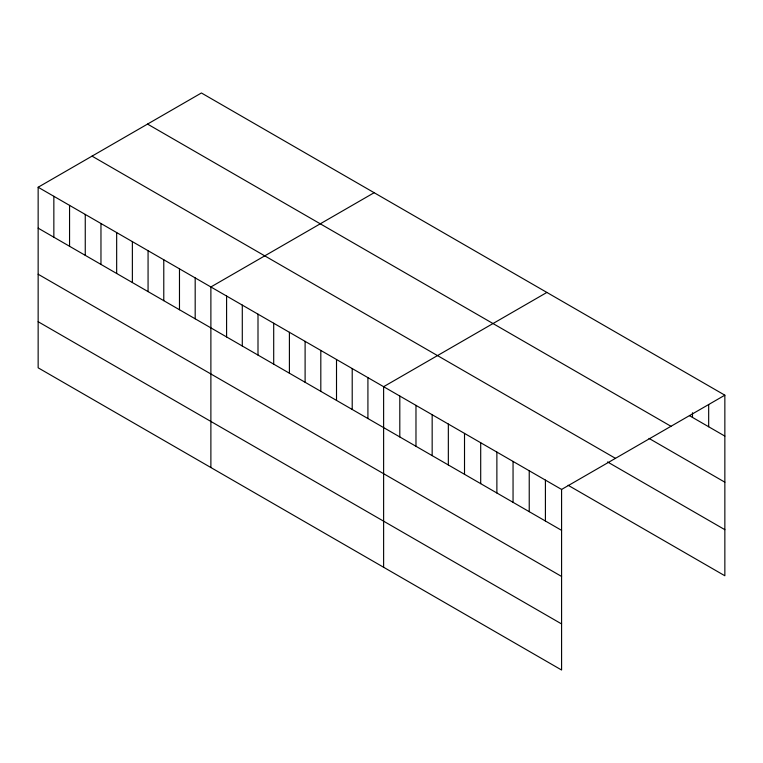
<?xml version="1.0" encoding="UTF-8"?>
<svg xmlns="http://www.w3.org/2000/svg" width="763" height="763" viewBox="0 0 763 763"><rect width="100%" height="100%" fill="white"/><g stroke="black" fill="none" stroke-linecap="round" stroke-linejoin="round"><path stroke-width="1.14" d="M38.15 187.24L561.587 489.445L561.587 670.019L38.15 367.814L38.15 187.24L201.413 92.981L724.85 395.186L724.85 575.76L568.111 485.268M374.147 192.705L210.884 286.964L210.884 467.538M546.88 292.439L383.617 386.698L383.617 567.271M561.587 489.445L724.85 395.186M689.456 415.663L724.85 436.102M147.536 124.083L670.973 426.288M649.008 438.401L724.85 482.187M92.027 156.129L615.464 458.344M607.548 461.949L724.85 529.675M38.15 228.147L561.587 530.352M38.15 274.241L561.587 576.447M38.15 321.719L561.587 623.934M708.674 404.552L708.674 426.755M692.489 412.745L692.489 417.418M545.411 480.099L545.411 521.015M529.236 470.761L529.236 511.677M513.051 461.424L513.051 502.331M496.875 452.077L496.875 492.993M480.7 442.74L480.7 483.647M464.514 433.403L464.514 474.309M448.339 424.056L448.339 464.972M432.163 414.719L432.163 455.625M415.978 405.372L415.978 446.288M399.802 396.035L399.802 436.941M367.919 377.628L367.919 418.534M352.21 368.558L352.21 409.473M336.512 359.497L336.512 400.403M320.813 350.427L320.813 391.343M305.105 341.366L305.105 382.273M289.406 332.296L289.406 373.212M273.698 323.226L273.698 364.142M257.999 314.165L257.999 355.072M242.291 305.095L242.291 346.011M226.592 296.034L226.592 336.941M195.185 277.904L195.185 318.81M179.477 268.834L179.477 309.74M163.778 259.763L163.778 300.679M148.07 250.703L148.07 291.609M132.371 241.633L132.371 282.548M116.663 232.572L116.663 273.478M100.964 223.502L100.964 264.418M85.256 214.432L85.256 255.347M69.557 205.371L69.557 246.277M53.849 196.301L53.849 237.217"/></g></svg>
